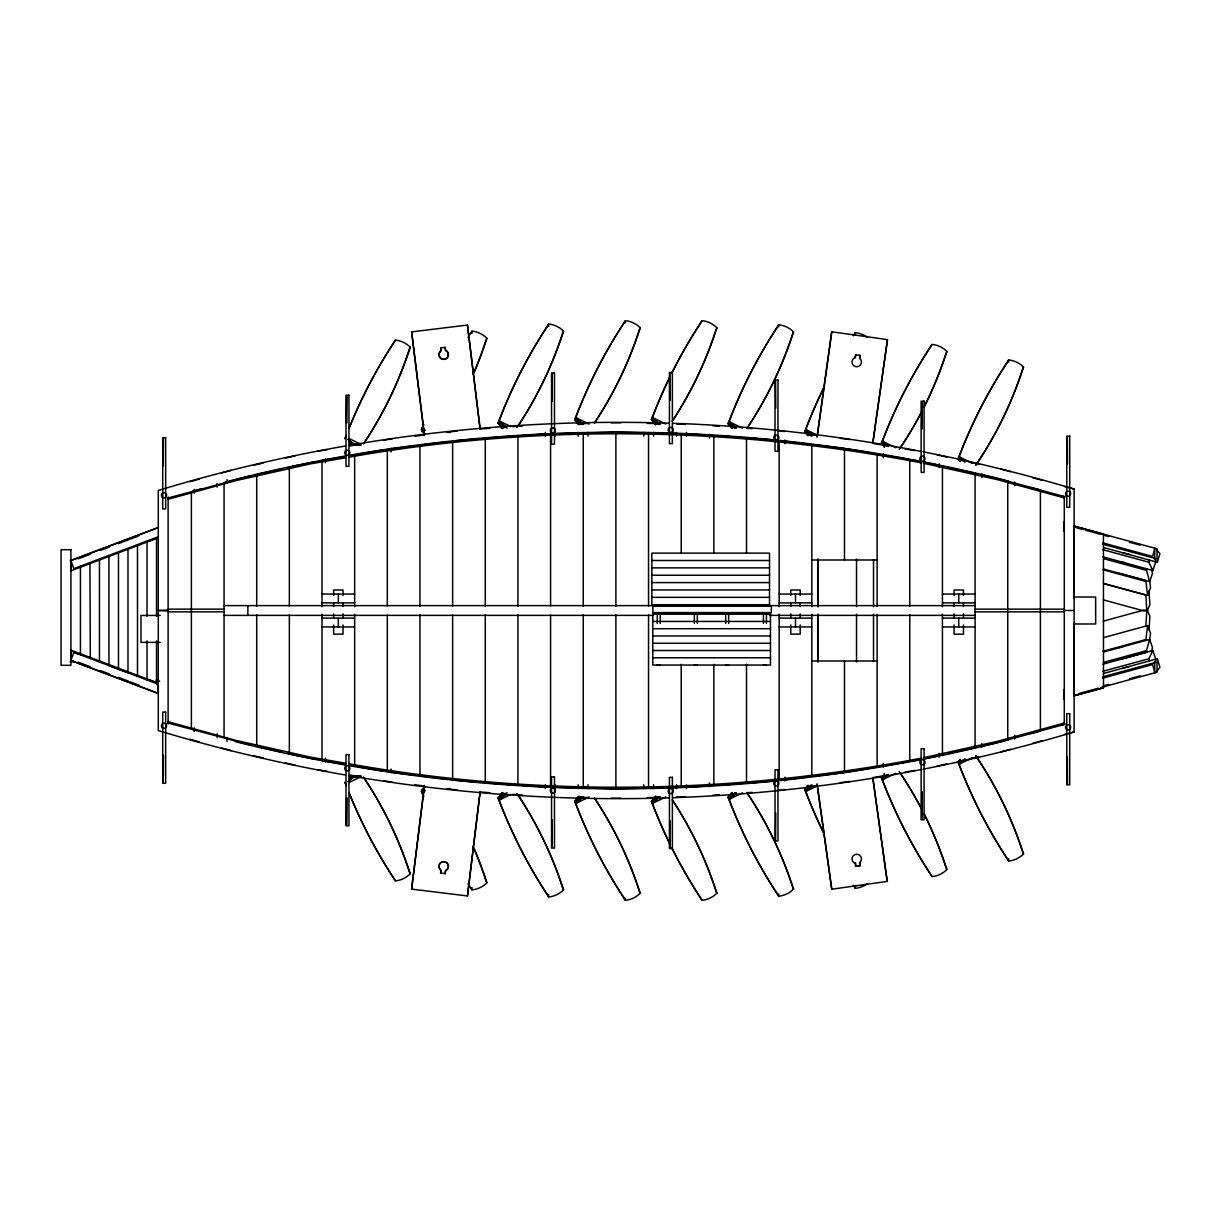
<?xml version="1.0" encoding="UTF-8"?>
<svg xmlns="http://www.w3.org/2000/svg" width="1221" height="1221" viewBox="0 0 1221 1221"><rect width="100%" height="100%" fill="white"/><g stroke="black" fill="none" stroke-linecap="round" stroke-linejoin="round"><path stroke-width="1.5" d="M158.272 693.436L158.272 683.211L70.94 650.183L70.894 660.393L158.272 693.436L70.833 660.546M1074.114 623.321L1074.175 695.726L1103.494 687.728L1103.433 534.157L1074.129 526.159L1074.129 527.136M1074.114 598.565L1074.205 526.159M349.786 775.946L351.77 777.869L360.897 776.19M1154.715 558.333L1154.791 548.168L1152.624 556.471L1102.624 542.826M158.272 536.813L158.272 537.789L70.94 570.817L70.894 560.607L158.272 527.564L70.833 560.454M1146.84 610.057L1145.878 626.083M1149.037 630.112L1149.861 616.178L1147.221 610.057L1143.924 610.057L1103.265 621.153M480.204 792.17L467.46 895.955L411.614 889.102L424.359 785.317M424.359 787.209L411.614 889.102M440.644 873.091L440.995 870.222A4.686 4.686 0 0 1 440.613 862.911A4.686 4.686 0 0 1 447.756 863.781A4.686 4.686 0 0 1 445.65 870.649L445.283 873.641L440.644 873.091L440.75 870.085A4.686 4.686 0 0 1 440.369 862.911A4.686 4.686 0 0 1 447.512 863.781A4.686 4.686 0 0 1 445.406 870.649L445.039 873.641M479.975 792.17L467.46 895.955M1103.448 637.652L1147.603 625.595L1145.847 640.43M1149.602 640.735L1150.548 633.104L1147.603 625.595M816.941 437.21L831.745 331.791L887.469 339.621L872.923 443.162M817.688 433.501L831.745 331.791M860.271 355.433L855.646 354.762L854.975 357.707A4.686 4.686 0 0 0 852.746 364.53A4.686 4.686 0 0 0 859.874 365.537A4.686 4.686 0 0 0 859.615 358.348L860.027 355.372L859.843 358.409M855.463 357.692L855.646 354.762M872.694 443.116L887.469 339.621M1103.463 651.999L1149.602 639.407L1146.504 650.64L1147.023 652.228L1120.466 659.371M1151.372 652.045L1152.471 647.389L1149.602 639.407M1102.945 556.837L1152.853 570.512L1148.793 562.209L1149.633 560.18M1103.692 547.557L1157.325 562.27L1159.95 553.601L1156.44 549.587M348.183 781.883L354.38 775.747M1103.463 569.001L1149.602 581.593L1146.504 570.36L1147.099 568.94M1152.853 570.512L1155.615 562.118M1146.84 610.943L1145.817 595.054L1103.418 583.485L1147.603 595.405L1145.817 580.494L1119.306 573.336M1149.602 581.593L1152.471 573.611L1151.372 568.955M70.894 660.393L73.855 652.335L158.272 684.264M1147.603 595.405L1150.548 587.896L1149.602 580.265M1102.945 664.163L1152.853 650.488L1148.793 658.791L1102.548 671.397M345.787 436.935L344.856 438.751A1317.291 800.961 27.1 0 1 346.154 435.363M363.522 443.574A1026.861 624.358 27.1 0 0 410.256 347.252A15.385 9.356 27.1 0 0 396.566 340.247L395.299 340.201L394.368 342.017A1317.291 800.961 27.1 0 0 349.511 426.907M349.786 444.902L350.717 443.07L348.748 440.628M410.256 347.252L409.325 349.069A1026.861 624.358 27.1 0 1 363.599 443.864M474.114 372.42A1026.861 624.358 27.1 0 0 486.92 338.278A15.385 9.356 27.1 0 0 473.229 331.273L471.962 331.227L471.031 333.043L472.298 333.089M486.92 338.278L485.989 340.094A1026.861 624.358 27.1 0 1 483.089 348.763M502.503 428.556L498.183 422.695A1317.291 800.961 27.1 0 1 547.695 325.946L548.626 324.13L549.893 324.176A15.385 9.356 27.1 0 1 563.583 331.181A1026.861 624.358 27.1 0 1 516.849 427.503M503.846 427.381L499.114 420.879A1317.291 800.961 27.1 0 1 548.626 324.13M563.583 331.181L562.652 332.997A1026.861 624.358 27.1 0 1 517.933 426.282M578.082 423.748L574.847 419.352A1317.291 800.961 27.1 0 1 624.358 322.603L625.289 320.787L626.556 320.833A15.385 9.356 27.1 0 1 640.247 327.839A1026.861 624.358 27.1 0 1 594.52 422.649M580.509 424.038L575.778 417.536A1317.291 800.961 27.1 0 1 625.289 320.787M640.247 327.839L639.316 329.67A1026.861 624.358 27.1 0 1 637.011 336.614M672.191 421.123A1026.861 624.358 27.1 0 0 716.91 327.839A15.385 9.356 27.1 0 0 703.22 320.833L701.953 320.787L701.022 322.603A1317.291 800.961 27.1 0 0 671.916 372.832M657.173 424.038L652.441 417.536A1317.291 800.961 27.1 0 1 669.642 377.518M716.91 327.839L715.979 329.67A1026.861 624.358 27.1 0 1 673.259 419.902M731.41 427.869L728.174 423.473L729.105 421.657A1317.291 800.961 27.1 0 1 778.601 324.908L779.883 324.954A15.385 9.356 27.1 0 1 793.574 331.959A1026.861 624.358 27.1 0 1 746.825 428.281M731.226 427.564L728.174 423.473A1317.291 800.961 27.1 0 1 777.685 326.724L778.601 324.908M793.574 331.959L792.643 333.776A1026.861 624.358 27.1 0 1 746.916 428.586M867.368 337.317A15.385 9.356 27.1 0 0 856.547 332.829L855.265 332.784L854.349 334.6L855.616 334.646M884.416 446.917L881.501 443.04L882.432 441.208A1317.291 800.961 27.1 0 1 931.928 344.475L933.21 344.52A15.385 9.356 27.1 0 1 946.901 351.526A1026.861 624.358 27.1 0 1 924.083 407.081M931.928 344.475L930.997 346.291A1317.291 800.961 27.1 0 0 881.501 443.04L884.447 446.81L881.501 443.04M946.901 351.526L945.97 353.342A1026.861 624.358 27.1 0 1 923.976 407.265M960.317 461.553L958.164 458.623A1317.291 800.961 27.1 0 1 1007.661 361.874L1008.592 360.058L1009.874 360.103A15.385 9.356 27.1 0 1 1023.564 367.109A1026.861 624.358 27.1 0 1 975.793 464.942M1023.564 367.109L1022.633 368.925A1026.861 624.358 27.1 0 1 975.884 465.247M1153.784 662.911L1157.325 658.73L1159.95 667.399L1156.44 671.413M424.755 786.812L421.52 791.223A1317.291 800.961 -27.1 0 0 423.473 796.306M502.503 792.444L498.183 798.305A1317.291 800.961 -27.1 0 0 547.695 895.054L548.626 896.87L549.893 896.825A15.385 9.356 -27.1 0 0 563.583 889.819A1026.861 624.358 -27.1 0 0 516.849 793.497M578.082 797.252L574.847 801.648A1317.291 800.961 -27.1 0 0 624.358 898.397L625.289 900.213L626.556 900.167A15.385 9.356 -27.1 0 0 640.247 893.162A1026.861 624.358 -27.1 0 0 594.52 798.351M654.746 797.252L651.51 801.648A1317.291 800.961 -27.1 0 0 669.505 843.299M746.825 792.719A1026.861 624.358 -27.1 0 1 793.574 889.041A15.385 9.356 -27.1 0 1 779.883 896.046L778.601 896.092L777.685 894.276A1317.291 800.961 -27.1 0 1 728.174 797.527L731.41 793.131M808.073 785.256L804.837 789.651A1317.291 800.961 -27.1 0 0 824.434 834.553M960.317 759.447L958.164 762.377A1317.291 800.961 -27.1 0 0 1007.661 859.126L1008.592 860.942L1009.874 860.897A15.385 9.356 -27.1 0 0 1023.564 853.891A1026.861 624.358 -27.1 0 0 975.793 756.058M503.25 427.991L505.082 427.06L507.249 428.159M424.572 787.118L421.52 791.223L422.451 793.04A1317.291 800.961 -27.1 0 0 423.748 796.428M502.258 792.841L498.183 798.305L499.114 800.121A1317.291 800.961 -27.1 0 0 548.626 896.87M578.922 796.184L574.847 801.648L575.778 803.464A1317.291 800.961 -27.1 0 0 625.289 900.213M655.57 796.184L651.51 801.648L652.441 803.464A1317.291 800.961 -27.1 0 0 669.642 843.482M778.601 896.092A1317.291 800.961 -27.1 0 1 729.105 799.343L728.174 797.527L731.226 793.436M807.89 785.561L804.837 789.651L805.768 791.467A1317.291 800.961 -27.1 0 0 823.763 833.119M960.194 759.645L958.164 762.377L959.096 764.209A1317.291 800.961 -27.1 0 0 1008.592 860.942M502.06 793.131L498.183 798.305L501.648 794.138M577.762 797.756L574.847 801.648L578.311 797.481M655.387 796.474L651.51 801.648L654.975 797.481M731.516 795.894L728.174 797.527L731.089 793.65M924.083 813.919A1026.861 624.358 -27.1 0 1 946.901 869.474A15.385 9.356 -27.1 0 1 933.21 876.48L931.928 876.525L930.997 874.709A1317.291 800.961 -27.1 0 1 881.501 777.96L884.416 774.083M960.103 759.798L958.164 762.377L960.469 759.599M502.121 793.268L498.183 798.305L502.121 793.391M578.785 796.596L574.847 801.648L578.785 796.733M655.448 796.596L651.51 801.648L655.448 796.733M730.479 794.749L728.174 797.527L732.112 792.49M881.501 777.96L884.447 774.19L881.501 777.96L882.432 779.792A1317.291 800.961 -27.1 0 0 931.928 876.525M1149.633 660.82L1148.793 658.791M348.748 780.372L351.007 777.762M424.481 787.53L421.52 791.223L424.435 787.331L421.52 791.223L423.84 788.445M424.42 790.582L422.451 793.04L424.847 790.872M507.249 792.841L504.029 793.986L499.114 800.121L510.805 794.428M580.998 797.176L575.778 803.464L589.148 796.947M657.661 797.176L652.441 803.464L665.811 796.947M728.174 797.527L732.112 792.612M807.783 785.973L804.837 789.651L807.753 785.775L804.837 789.651L807.142 786.873M810.683 785.332L805.768 791.467L817.46 785.775M886.37 774.877L882.432 779.792L895.787 773.275M962.041 760.515L959.096 764.209L972.45 757.692M349.023 780.326L351.175 777.823M424.603 790.536L422.451 793.04L424.847 790.567M582.951 796.947L581.165 797.237L575.778 803.464L583.47 796.611M659.615 796.947L657.829 797.237L652.441 803.464L660.134 796.611M734.493 793.116L729.105 799.343L735.683 793.055L734.493 793.116L729.105 799.343L742.475 792.826M811.156 785.24L805.768 791.467L811.736 786.049M886.736 774.801L882.432 779.792L888.4 774.358M962.331 760.454L959.096 764.209L965.063 758.775M348.183 781.577L351.77 777.869M505.082 793.94L499.114 800.121L506.288 793.619M581.745 797.267L575.778 803.464L582.356 797.176M658.409 797.267L652.441 803.464L659.019 797.176M735.073 793.162L729.105 799.343L736.278 792.841M811.736 785.286L805.768 791.467L812.347 785.179M887.209 774.831L882.432 779.792L887.698 774.755M962.682 760.485L959.096 764.209L963.048 760.424M348.428 781.547L352.365 777.777M505.692 793.833L499.114 800.121L504.502 793.894L503.25 793.009M580.219 424.252L583.47 424.389M656.883 424.252L660.134 424.389M440.644 347.909L445.283 347.359L445.65 350.335A4.686 4.686 0 0 1 447.756 357.219A4.686 4.686 0 0 1 440.613 358.089A4.686 4.686 0 0 1 440.995 350.915L440.873 347.893L440.75 350.915A4.686 4.686 0 0 0 440.369 358.089A4.686 4.686 0 0 0 447.512 357.219A4.686 4.686 0 0 0 445.406 350.351L445.039 347.359M349.13 782.432L360.821 776.739M128.724 539.697L118.178 543.696M78.113 558.852L90.232 554.258M100.717 550.289L109.447 546.993M130.403 539.072L138.812 535.897M158.272 536.736L73.855 568.665L70.894 560.607M148.504 541.224L156.517 538.217M360.897 444.81L351.77 443.131L349.786 445.055M734.493 427.884L729.105 421.657L735.683 427.945L734.325 427.945L729.105 421.657L742.475 428.174M1103.418 687.576L1074.098 695.726L1103.494 687.728M189.942 481.715L199.42 479.09M221.566 472.97L231.059 470.344M192.567 491.193L202.045 488.568M224.191 482.463L233.684 479.822M168.116 497.954L250.534 475.976M168.116 499.297L235.302 480.753L310.363 463.904L345.589 457.783M1103.021 651.236L1145.512 639.651M1103.937 662.255L1146.504 650.64M1103.692 673.443L1157.325 658.73M1102.96 676.77L1156.989 662.041L1157.065 672.206L1101.235 687.438M1102.624 678.174L1152.624 664.529L1154.791 672.832L1154.715 662.667M1103.494 685.851L1108.683 684.447M1129.471 678.769L1140.261 675.824M1079.349 693.421L1098.518 688.186M1064.269 723.091L997.038 741.437L923.625 757.676M923.763 759.035A1579.425 1579.425 0 0 0 997.038 742.795L1064.269 724.45L1064.269 496.55L997.038 478.205A1579.425 1579.425 0 0 0 923.763 461.965M1122.893 668.208L1129.425 666.513M1062.102 724.908L1065.277 724.084M1030.463 733.592L1039.987 731.12M998.809 742.276L1008.332 739.804M1064.59 734.432L1074.114 731.959L1074.114 489.041L1064.59 486.569M1032.935 743.131L1042.475 740.643M1001.296 751.8L1010.82 749.328M855.463 863.308L854.975 863.293A4.686 4.686 0 0 1 852.746 856.47A4.686 4.686 0 0 1 859.874 855.463A4.686 4.686 0 0 1 859.615 862.652L860.027 865.628L855.646 866.238L855.463 863.308L855.646 866.238M860.027 865.628L859.843 862.591M816.941 783.79L831.745 889.209L817.688 787.499M872.923 777.838L887.224 881.425L872.694 777.884M1119.306 647.664L1121.946 647.023M253.464 465.247L263.064 463.08M285.47 458.043L295.07 455.86M255.632 474.847L265.232 472.68M287.652 467.643L297.252 465.46M259.661 473.931L281.563 469.017M292.353 466.59L315.125 461.721M935.072 756.455L944.688 754.319M967.108 749.328L976.724 747.191M937.224 766.071L946.824 763.919M969.26 758.943L978.86 756.791M925.136 758.684L938.674 755.692M947.801 753.678L971.519 748.427M980.631 746.413L997.038 742.795M325.366 459.951L345.451 456.456M358.226 454.243L382.432 450.03M349.221 457.158C538.308 423.595 733.455 426.709 921.916 462.942M317.597 451.297L327.289 449.618M349.969 445.94L359.676 444.261M319.261 460.989L328.968 459.325M351.648 455.647L361.355 453.968M870.939 767.948L880.646 766.284M903.281 762.377L912.987 760.714M872.618 777.655L882.31 775.976M904.959 772.084L914.666 770.42M921.916 758.058C733.455 794.291 538.308 797.405 349.221 763.842M849.572 771.733L872.954 767.75M882.081 766.193L907.493 761.858M914.712 760.637L921.916 759.401A1579.425 1579.425 0 0 1 349.099 765.659M353.48 777.212L360.699 776.174L353.922 776.77M383.928 440.109L392.063 438.98M383.684 450.091L393.421 448.718M855.875 866.177L860.271 865.567M831.745 889.209L887.469 881.379M773.809 780.921L783.577 779.685M806.379 776.938L816.147 775.701M838.964 772.939L848.732 771.703M776.678 790.475L784.813 789.453M807.615 786.706L817.383 785.469M840.201 782.707L849.969 781.471M389.621 448.962L414.804 445.833M423.931 444.703L447.771 441.743M455.128 440.827L480.525 438.568M424.359 435.683L411.614 331.898L467.46 325.045L480.204 428.83M414.865 436.187L424.633 434.981M447.435 432.203L457.203 431.013M416.056 445.955L425.839 444.749M448.641 441.971L458.409 440.781M774.801 780.952L750.93 782.905M785.347 779.67L809.08 776.8M818.207 775.701L842.368 772.786M489.652 437.896L511.553 436.248M522.603 435.424L546.321 434.004M480.097 429.029L489.911 428.296M512.835 426.648L522.649 425.915M480.83 438.843L490.644 438.11M513.553 436.462L523.366 435.744M708.867 785.652L718.681 784.935M741.59 783.256L751.419 782.539M712.85 795.237L719.398 794.764M747.221 792.719L752.136 792.368M710.5 785.805L685.5 787.224M717.811 785.271L741.544 783.577M168.116 609.966L158.272 610.5L168.116 611.034M354.227 776.266L360.836 775.991M349.084 792.536A1317.291 800.961 -27.1 0 0 395.299 880.799L396.566 880.753A15.385 9.356 -27.1 0 0 410.256 873.748A1026.861 624.358 -27.1 0 0 363.522 777.426M1007.661 859.126L1008.943 859.08M472.298 887.911L471.031 887.957L471.962 889.773L473.229 889.727A15.385 9.356 -27.1 0 0 486.92 882.722A1026.861 624.358 -27.1 0 0 474.114 848.58M547.695 895.054L548.962 895.008M855.616 886.354L854.349 886.4L855.265 888.216L856.547 888.171A15.385 9.356 -27.1 0 0 867.368 883.683M624.358 898.397L625.625 898.335M777.685 894.276L778.952 894.23M672.038 848.366A1317.291 800.961 -27.1 0 0 701.953 900.213L703.22 900.167A15.385 9.356 -27.1 0 0 716.91 893.162A1026.861 624.358 -27.1 0 0 672.191 799.877M578.372 423.718L588.217 423.428M545.848 434.325L555.692 434.035M578.662 433.562L588.507 433.272M555.357 433.776L579.09 433.15M588.217 432.921L610.515 432.341M619.581 788.72L644.795 788.156M652.09 787.988L676.129 787.438M467.46 325.045L479.975 428.83M411.614 331.898L424.359 433.791M676.602 787.011L686.446 786.828M643.803 787.82L653.647 787.621M647.267 797.603L653.83 797.466M676.8 796.855L684.996 796.703M611.172 422.802L621.016 422.756M611.233 432.661L621.077 432.6M670.008 373.763L670.161 400.442M775.579 381.379L775.747 408.058M446.886 432.417L450.167 432.417M610.973 432.417L620.817 432.417M1067.337 437.484L1067.505 464.163M163.446 439.026L163.278 465.705M807.875 444.902L814.438 444.902M840.704 448.336L843.986 448.336M71.688 560.18L70.07 560.18L72.024 560.424M811.812 559.996L877.121 559.996M651.846 560.5L769.52 560.5M651.846 567.872L769.52 567.872M651.846 575.244L769.52 575.244M651.846 582.6L769.52 582.6M651.846 589.972L769.52 589.972M322.008 594.047L354.655 594.047M779.166 594.047L811.812 594.047M942.429 594.047L975.091 594.047M1073.442 597.023L1095.664 597.023L1095.664 623.977L1073.442 623.977M651.846 597.344L769.52 597.344M322.008 602.884L354.655 602.884M779.166 602.884L811.812 602.884M942.429 602.884L975.091 602.884M651.846 604.716L769.52 604.716M224.054 605.616L975.091 605.616M168.116 609.142L224.054 609.142M975.091 609.142L1064.269 609.157M1064.269 610.5L1074.114 610.5M168.116 611.858L224.054 611.858M975.091 611.858L1064.269 611.843M652.792 614.178L770.466 614.178M160.226 615.43L140.98 615.43L140.98 642.368L160.226 642.368M224.054 615.384L653.464 615.384M769.489 615.384L975.091 615.384M322.008 618.116L354.655 618.116M779.166 618.116L811.812 618.116M942.429 618.116L975.091 618.116M652.792 621.443L770.466 621.443M322.008 626.953L354.655 626.953M779.166 626.953L811.812 626.953M942.429 626.953L975.091 626.953M652.792 628.708L770.466 628.708M652.792 635.973L770.466 635.973M652.792 643.253L770.466 643.253M652.792 650.518L770.466 650.518M652.792 657.783L770.466 657.783M811.812 661.004L877.121 661.004M72.024 661.446L73.626 661.446L70.07 661.706L71.688 661.706M657.264 664.972L660.256 664.972M694.352 664.972L697.328 664.972M725.656 664.972L728.647 664.972M763.43 664.972L766.422 664.972M156.334 683.668L156.532 680.051M163.446 755.295L163.278 781.974M1067.337 756.837L1067.505 783.516M840.704 772.664L843.986 772.664M807.875 776.098L814.438 776.098M446.886 788.583L450.167 788.583M610.973 788.583L620.817 788.583M775.747 812.942L775.579 839.621M670.008 820.558L670.161 847.237M611.233 788.339L621.077 788.4M611.172 798.198L621.016 798.244M647.267 423.397L653.83 423.534M676.8 424.145L684.996 424.298M643.803 433.18L653.647 433.379M676.602 433.989L686.446 434.172M619.581 432.28L644.795 432.845M652.09 433.012L676.129 433.562M685.5 433.776L710.5 435.195M546.321 786.996L522.603 785.576M555.357 787.224L579.09 787.85M588.217 788.079L610.515 788.659M578.662 787.438L588.507 787.728M545.848 786.675L555.692 786.965M578.372 797.282L588.217 797.572M777.685 326.724L778.952 326.77M624.358 322.603L625.625 322.665M547.695 325.946L548.962 325.992M1007.661 361.874L1008.943 361.92M348.183 439.117L354.227 444.734L360.836 445.009M717.811 435.729L741.544 437.423M750.93 438.095L774.801 440.048M712.85 425.763L719.398 426.236M747.221 428.281L752.136 428.632M708.867 435.348L718.681 436.065M741.59 437.744L751.419 438.461M480.83 782.157L490.644 782.89M513.553 784.538L523.366 785.256M480.097 791.971L489.911 792.704M512.835 794.352L522.649 795.085M480.525 782.432L455.128 780.173M489.652 783.104L511.553 784.752M353.922 444.23L360.775 444.917L353.48 443.788M785.347 441.33L809.08 444.2M818.207 445.299L842.368 448.214M416.056 775.045L425.839 776.251M448.641 779.029L458.409 780.219M414.865 784.813L424.633 786.019M447.435 788.797L457.203 789.987M389.621 772.038L414.804 775.167M423.931 776.297L447.771 779.257M840.201 438.293L849.969 439.529M776.678 430.525L784.813 431.547M807.615 434.294L817.383 435.531M806.379 444.062L816.147 445.299M838.964 448.061L848.732 449.297M773.809 440.079L783.577 441.315M383.684 770.909L393.421 772.283M383.928 780.891L392.063 782.02M849.572 449.267L872.954 453.25M882.081 454.807L907.493 459.142M914.712 460.363L921.916 461.599A1579.425 1579.425 0 0 0 349.099 455.341M872.618 443.345L882.31 445.024M904.959 448.916L914.666 450.58M870.939 453.052L880.646 454.716M903.281 458.623L912.987 460.286M345.589 763.217L310.363 757.096L235.302 740.247L168.116 721.703M351.648 765.353L361.355 767.032M319.261 760.011L328.968 761.675M315.125 759.279L292.353 754.41M325.366 761.049L345.451 764.544M358.226 766.757L382.432 770.97M349.969 775.06L359.676 776.739M317.597 769.703L327.289 771.382M925.136 462.316L938.674 465.308M947.801 467.322L971.519 472.573M980.631 474.587L997.038 478.205M923.625 463.324L997.038 479.563L1064.269 497.909M937.224 454.929L946.824 457.081M969.26 462.057L978.86 464.209M935.072 464.545L944.688 466.681M967.108 471.672L976.724 473.809M168.116 723.046L250.534 745.024M259.661 747.069L281.563 751.983M255.632 746.153L265.232 748.32M287.652 753.357L297.252 755.54M253.464 755.753L263.064 757.92M285.47 762.957L295.07 765.14M1120.466 561.629L1125.09 562.789M1001.296 469.2L1010.82 471.672M1032.935 477.869L1042.475 480.357M998.809 478.724L1008.332 481.196M1030.463 487.408L1039.987 489.88M1062.102 496.092L1065.277 496.916M1122.893 552.792L1129.425 554.487M1076.525 527.793L1081.928 529.258M1085.53 530.25L1099.953 534.172M1103.494 535.149L1108.683 536.553M1129.471 542.231L1140.261 545.177M1102.96 544.23L1156.989 558.959L1157.065 548.794L1074.114 526.159L1103.433 534.294M1102.548 549.603L1148.793 562.209M1103.937 558.745L1146.504 570.36M1103.021 569.764L1145.512 581.349M1103.265 599.847L1143.924 610.943L1147.221 610.943L1149.861 604.822L1149.037 590.888M158.272 683.211L158.272 684.187M189.942 739.285L199.42 741.91M221.566 748.03L231.059 750.656M657.829 797.237L656.883 796.748M581.165 797.237L580.219 796.748M148.504 679.776L156.334 682.447M73.489 652.197L78.693 654.151M90.323 658.531L89.927 562.728M70.894 651.22L71.764 651.556M100.717 670.711L109.447 674.007M118.178 677.304L128.724 681.303M130.403 681.929L138.812 685.103M78.113 662.148L90.232 666.742M156.334 680.051L159.692 681.257M111.187 666.437L117.018 668.65M126.404 672.222L118.468 669.2L118.468 552.38M972.45 463.308L959.096 456.791L958.164 458.623L960.194 461.355M895.787 447.725L882.432 441.208L886.37 446.123M817.46 435.225L805.768 429.533A1317.291 800.961 27.1 0 1 823.763 387.881M731.089 427.35L728.174 423.473L731.516 425.106M665.811 424.053L652.441 417.536L651.51 419.352L654.746 423.748M589.148 424.053L575.778 417.536L574.847 419.352L578.922 424.816M510.805 426.572L499.114 420.879L498.183 422.695L502.258 428.159M349.13 438.568L360.821 444.261M504.029 427.014L499.114 420.879L506.288 427.381M965.063 462.225L959.096 456.791A1317.291 800.961 27.1 0 1 1008.592 360.058M888.4 446.642L882.432 441.208L886.736 446.199M811.736 434.951L805.768 429.533L804.837 431.349L808.073 435.744M736.278 428.159L729.105 421.657L735.073 427.838M659.615 424.053L652.441 417.536L657.829 423.763M582.951 424.053L575.778 417.536L581.165 423.763M424.847 430.128L422.451 427.96A1317.291 800.961 27.1 0 1 423.748 424.572M963.048 460.576L959.096 456.791L962.041 460.485M887.698 446.245L882.432 441.208L887.209 446.169M812.347 435.821L805.768 429.533L810.683 435.668M659.019 423.824L652.441 417.536L658.409 423.733M582.356 423.824L575.778 417.536L581.745 423.733M505.692 427.167L499.114 420.879L505.082 427.06M348.428 439.453L352.365 443.223M962.682 460.515L959.096 456.791L962.331 460.546M811.736 435.714L805.768 429.533L811.156 435.76M424.847 430.433L422.451 427.96L421.52 429.777L424.755 434.188M348.183 439.423L351.77 443.131M424.603 430.464L422.451 427.96L424.42 430.418M349.023 440.674L351.175 443.177M960.469 461.401L958.164 458.623L960.103 461.202M807.142 434.127L804.837 431.349A1317.291 800.961 27.1 0 1 824.434 386.447M732.112 428.51L728.174 423.473L730.479 426.251M654.975 423.519L651.51 419.352A1317.291 800.961 27.1 0 1 669.505 377.701M578.311 423.519L574.847 419.352L577.762 423.244M501.648 426.862L498.183 422.695L502.06 427.869M423.84 432.555L421.52 429.777A1317.291 800.961 27.1 0 1 423.473 424.694M807.783 435.027L804.837 431.349L807.89 435.439M728.174 423.473L732.112 428.388M655.448 424.267L651.51 419.352L655.57 424.816M578.785 424.267L574.847 419.352L578.785 424.404M502.121 427.609L498.183 422.695L502.121 427.732M424.481 433.47L421.52 429.777L424.572 433.882M1157.325 562.27L1153.784 558.089M655.448 424.404L651.51 419.352L655.387 424.526M1023.564 853.891L1022.633 852.075A1026.861 624.358 -27.1 0 0 975.884 755.753M946.901 869.474L945.97 867.658A1026.861 624.358 -27.1 0 0 923.976 813.735M793.574 889.041L792.643 887.224A1026.861 624.358 -27.1 0 0 746.916 792.414M716.91 893.162L715.979 891.33A1026.861 624.358 -27.1 0 0 673.259 801.098M701.953 900.213L701.022 898.397A1317.291 800.961 -27.1 0 1 671.916 848.168M640.247 893.162L639.316 891.33A1026.861 624.358 -27.1 0 0 637.011 884.386M563.583 889.819L562.652 888.003A1026.861 624.358 -27.1 0 0 517.933 794.718M486.92 882.722L485.989 880.906A1026.861 624.358 -27.1 0 0 483.089 872.237M410.256 873.748L409.325 871.931A1026.861 624.358 -27.1 0 0 363.599 777.136M349.786 776.098L350.717 777.93M345.787 784.065L344.856 782.249A1317.291 800.961 -27.1 0 0 346.154 785.637M395.299 880.799L394.368 878.983A1317.291 800.961 -27.1 0 1 349.511 794.093M1152.853 650.488L1155.615 658.882M1074.221 587.179L1074.221 597.023M1074.221 623.977L1074.221 633.821M1064.193 521.55L1064.193 531.394M1064.193 689.606L1064.193 699.45M1040.399 491.391L1040.399 729.609M1014.636 481.99L1014.636 485.76M1014.636 735.24L1014.636 739.01M1007.737 482.478L1007.737 738.522M981.821 473.702L981.821 477.503M981.821 743.497L981.821 747.298M975.091 474.71L975.091 746.29M963.461 595.512L963.461 589.987L954.074 589.987L954.074 595.512M963.461 602.884L963.461 606.562M963.461 613.919L963.461 617.597M963.461 624.969L963.461 634.172L954.074 634.172L954.074 624.969M958.76 594.047L958.76 602.884M958.76 618.116L958.76 626.953M954.074 602.884L954.074 606.562M954.074 613.919L954.074 617.597M942.429 467.49L942.429 606.7M942.429 614.3L942.429 753.51M939.147 463.751L939.147 467.551M939.147 753.449L939.147 757.249M909.782 460.882L909.782 606.196M909.782 614.804L909.782 760.118M883.363 453.891L883.363 457.677M883.363 763.323L883.363 767.109M877.121 455.311L877.121 606.196M877.121 614.804L877.121 765.689M873.519 559.554L873.519 606.73M873.519 614.27L873.519 661.446M856.532 559.05L856.532 606.684M856.532 614.316L856.532 661.95M844.474 449.816L844.474 559.996M844.474 661.004L844.474 771.184M818.207 559.233L818.207 606.7M818.207 614.3L818.207 661.767M817.719 559.111L817.719 606.7M817.719 614.3L817.719 661.889M811.812 445.879L811.812 606.7M811.812 614.3L811.812 775.121M800.182 595.512L800.182 589.987L790.796 589.987L790.796 595.512M800.182 602.884L800.182 606.562M800.182 613.919L800.182 617.597M800.182 624.969L800.182 634.172L790.796 634.172L790.796 624.969M795.497 594.047L795.497 602.884M795.497 618.116L795.497 626.953M790.796 602.884L790.796 606.562M790.796 613.919L790.796 617.597M784.905 439.987L784.905 443.772M784.905 777.228L784.905 781.013M779.166 441.926L779.166 606.7M779.166 614.3L779.166 779.074M769.52 605.647L769.52 553.128L651.846 553.128L651.846 605.647M766.422 623.443L766.422 613.995L763.43 613.995L763.43 623.443M746.504 439.133L746.504 553.006M746.504 664.193L746.504 781.867M728.647 623.443L728.647 613.995L725.656 613.995L725.656 623.443M713.858 436.797L713.858 552.869M713.858 664.331L713.858 784.203M709.432 434.31L709.432 438.095M709.432 782.905L709.432 786.69M697.328 623.443L697.328 613.995L694.352 613.995L694.352 623.443M686.446 432.417L686.446 436.202M686.446 784.798L686.446 788.583M681.196 435.027L681.196 552.915M681.196 664.285L681.196 785.973M676.602 432.417L676.602 436.202M676.602 784.798L676.602 788.583M660.256 623.443L660.256 613.995L657.264 613.995L657.264 623.443M653.632 432.417L653.632 436.202M653.632 784.798L653.632 788.583M648.549 434.279L648.549 606.181M648.549 614.819L648.549 786.721M643.788 432.417L643.788 436.202M643.788 784.798L643.788 788.583M615.888 433.547L615.888 606.165M615.888 614.835L615.888 787.453M588.003 432.417L588.003 436.202M588.003 784.798L588.003 788.583M583.241 434.401L583.241 606.181M583.241 614.819L583.241 786.599M578.159 432.417L578.159 436.202M578.159 784.798L578.159 788.583M555.173 432.417L555.173 436.202M555.173 784.798L555.173 788.583M550.579 435.241L550.579 606.15M550.579 614.85L550.579 785.759M545.329 432.417L545.329 436.202M545.329 784.798L545.329 788.583M517.933 437.133L517.933 606.15M517.933 614.85L517.933 783.867M485.271 439.575L485.271 606.165M485.271 614.835L485.271 781.425M452.625 442.49L452.625 606.15M452.625 614.85L452.625 778.51M419.963 446.55L419.963 606.15M419.963 614.85L419.963 774.45M391.086 448.168L391.086 451.938M391.086 769.062L391.086 772.832M387.316 450.595L387.316 606.165M387.316 614.835L387.316 770.405M354.655 456.211L354.655 606.7M354.655 614.3L354.655 764.789M343.025 595.512L343.025 589.987L333.638 589.987L333.638 595.512M343.025 602.884L343.025 606.562M343.025 613.919L343.025 617.597M343.025 624.969L343.025 634.172L333.638 634.172L333.638 624.969M338.339 594.047L338.339 602.884M338.339 618.116L338.339 626.953M333.638 602.884L333.638 606.562M333.638 613.919L333.638 617.597M325.458 459.035L325.458 462.82M325.458 758.18L325.458 761.965M322.008 461.889L322.008 606.7M322.008 614.3L322.008 759.111M289.346 468.62L289.346 606.196M289.346 614.804L289.346 752.38M256.7 475.946L256.7 606.196M256.7 614.804L256.7 745.054M247.863 605.616L247.863 615.384M226.999 479.578L226.999 483.379M226.999 737.621L226.999 741.422M224.054 483.852L224.054 737.148M217.155 483.379L217.155 487.179M217.155 733.821L217.155 737.621M194.185 489.362L194.185 493.147M194.185 727.853L194.185 731.638M191.392 492.872L191.392 728.128M168.116 497.008L168.116 723.992M156.532 537.759L156.532 616.254M156.532 640.918L156.532 683.668M147.008 541.483L147.008 616.254M147.008 640.918L147.008 680.051M137.5 545.115L137.5 676.434M127.991 548.748L127.991 672.817M108.959 555.814L108.959 665.598M99.45 559.249L99.45 661.996M80.418 566.269L80.418 654.807M471.962 889.773A1317.291 800.961 -27.1 0 1 467.994 883.683M473.183 846.748A1026.861 624.358 -27.1 0 1 482.478 870.512M594.596 798.046A1026.861 624.358 -27.1 0 1 636.416 882.661M855.265 888.216A1317.291 800.961 -27.1 0 1 853.281 885.179M899.129 771.641A1026.861 624.358 -27.1 0 1 921.596 809.08M900.243 772.847A1026.861 624.358 -27.1 0 1 920.665 807.264M1074.114 731.959A1589.406 1589.406 0 0 1 923.854 769.047M922.008 769.413A1589.406 1589.406 0 0 1 672.74 797.725M668.955 797.847A1589.406 1589.406 0 0 1 349.267 775.686M345.543 775.03A1589.406 1589.406 0 0 1 158.272 730.555L158.272 490.445A1589.406 1589.406 0 0 1 345.543 445.97M345.406 765.002A1579.425 1579.425 0 0 1 235.302 741.605M349.084 428.464A1317.291 800.961 27.1 0 1 395.299 340.201M467.994 337.317A1317.291 800.961 27.1 0 1 471.962 331.227M482.478 350.488A1026.861 624.358 27.1 0 1 473.183 374.252M636.416 338.339A1026.861 624.358 27.1 0 1 594.596 422.954M672.038 372.634A1317.291 800.961 27.1 0 1 701.953 320.787M853.281 335.821A1317.291 800.961 27.1 0 1 855.265 332.784M921.596 411.92A1026.861 624.358 27.1 0 1 899.129 449.359M920.665 413.736A1026.861 624.358 27.1 0 1 900.243 448.153M349.267 445.314A1589.406 1589.406 0 0 1 668.955 423.153M672.74 423.275A1589.406 1589.406 0 0 1 922.008 451.587M923.854 451.953A1589.406 1589.406 0 0 1 1074.114 489.041M235.302 479.395A1579.425 1579.425 0 0 1 345.406 455.998M960.133 759.859L958.164 762.377L960.133 759.935M672.374 372.451L669.429 372.451L669.429 443.62L672.374 443.62L672.374 372.451M554.487 372.924L551.541 372.924L551.541 444.093L554.487 444.093L554.487 372.924M552.274 374.237L552.106 400.931L552.274 374.237M777.96 380.067L775.014 380.067L775.014 451.236L777.96 451.236L777.96 380.067M348.947 395.192L346.001 395.192L346.001 466.361L348.947 466.361L348.947 395.192M346.718 396.504L346.566 423.183L346.718 396.504M924.083 401.16L921.138 401.16L921.138 472.344L924.083 472.344L924.083 401.16M921.87 402.487L921.702 429.166L921.87 402.487M1069.718 436.156L1066.772 436.156L1066.772 507.325L1069.718 507.325L1069.718 436.156M165.659 437.713L162.714 437.713L162.714 508.882L165.659 508.882L165.659 437.713M70.894 549.694L61.05 549.694L61.05 665.323L70.894 665.323L70.894 549.694M771.336 606.013L652.899 606.013L652.899 612.576L771.336 612.576L771.336 606.013M770.466 613.217L652.792 613.217L652.792 665.048L770.466 665.048L770.466 613.217M165.659 712.118L162.714 712.118L162.714 783.287L165.659 783.287L165.659 712.118M1069.718 713.675L1066.772 713.675L1066.772 784.844L1069.718 784.844L1069.718 713.675M924.083 748.656L921.138 748.656L921.138 819.84L924.083 819.84L924.083 748.656M348.947 754.639L346.001 754.639L346.001 825.808L348.947 825.808L348.947 754.639M777.96 769.764L775.014 769.764L775.014 840.933L777.96 840.933L777.96 769.764M554.487 776.907L551.541 776.907L551.541 848.076L554.487 848.076L554.487 776.907M672.374 777.38L669.429 777.38L669.429 848.549L672.374 848.549L672.374 777.38M921.87 791.834L921.702 818.513L921.87 791.834M346.718 797.817L346.566 824.496L346.718 797.817M552.274 820.069L552.106 846.764L552.274 820.069M960.133 461.065L958.164 458.623L960.133 461.141M807.783 435.134L804.837 431.349L807.753 435.225M424.481 433.562L421.52 429.777L424.435 433.669M345.467 770.146A2.579 2.579 0 0 0 349.786 768.986A2.579 2.579 0 0 0 346.627 765.826A2.579 2.579 0 0 0 345.467 770.146M551.556 792.811A2.579 2.579 0 0 0 555.433 790.582A2.579 2.579 0 0 0 551.556 788.339A2.579 2.579 0 0 0 551.556 792.811M669.444 793.284A2.579 2.579 0 0 0 673.32 791.055A2.579 2.579 0 0 0 669.444 788.812A2.579 2.579 0 0 0 669.444 793.284M775.03 785.683A2.579 2.579 0 0 0 778.906 783.439A2.579 2.579 0 0 0 775.03 781.196A2.579 2.579 0 0 0 775.03 785.683M921.153 764.575A2.579 2.579 0 0 0 925.014 762.331A2.579 2.579 0 0 0 921.153 760.103A2.579 2.579 0 0 0 921.153 764.575M1066.788 729.578A2.579 2.579 0 0 0 1070.664 727.35A2.579 2.579 0 0 0 1066.788 725.106A2.579 2.579 0 0 0 1066.788 729.578M162.195 727.624A2.579 2.579 0 0 0 166.514 726.464A2.579 2.579 0 0 0 163.339 723.305A2.579 2.579 0 0 0 162.195 727.624M346.001 454.914A2.579 2.579 0 0 0 349.878 452.686A2.579 2.579 0 0 0 346.001 450.442A2.579 2.579 0 0 0 346.001 454.914M551.022 432.249A2.579 2.579 0 0 0 555.341 431.089A2.579 2.579 0 0 0 552.182 427.93A2.579 2.579 0 0 0 551.022 432.249M668.91 431.776A2.579 2.579 0 0 0 673.229 430.616A2.579 2.579 0 0 0 670.07 427.457A2.579 2.579 0 0 0 668.91 431.776M774.496 439.392A2.579 2.579 0 0 0 778.815 438.232A2.579 2.579 0 0 0 775.656 435.073A2.579 2.579 0 0 0 774.496 439.392M920.603 460.485A2.579 2.579 0 0 0 924.938 459.325A2.579 2.579 0 0 0 921.763 456.166A2.579 2.579 0 0 0 920.603 460.485M1066.254 495.482A2.579 2.579 0 0 0 1070.573 494.322A2.579 2.579 0 0 0 1067.413 491.163A2.579 2.579 0 0 0 1066.254 495.482M162.195 497.023A2.579 2.579 0 0 0 166.514 495.863A2.579 2.579 0 0 0 163.339 492.704A2.579 2.579 0 0 0 162.195 497.023"/></g></svg>
